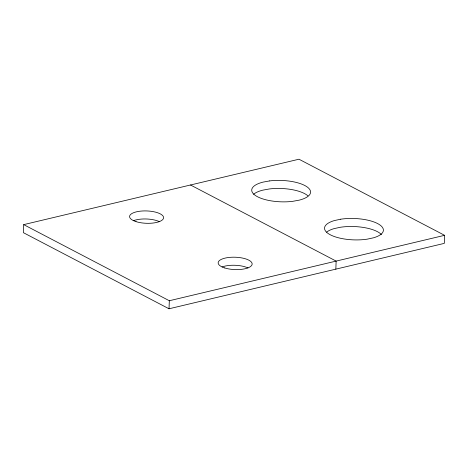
<?xml version="1.0" encoding="UTF-8"?>
<svg xmlns="http://www.w3.org/2000/svg" width="468" height="468" viewBox="0 0 468 468"><rect width="100%" height="100%" fill="white"/><g stroke="black" fill="none" stroke-linecap="round" stroke-linejoin="round"><path stroke-width="0.7" d="M23.692 224.628L23.4 232.678L169.024 308.786L444.307 243.372L444.6 235.322L298.976 159.214L23.692 224.628L169.322 300.737L444.6 235.322M169.024 308.786L169.322 300.737M335.843 269.147L336.135 261.097L190.511 184.989M326.635 232.14A29.443 10.694 2.1 0 1 334.088 228.618L340.441 227.249A29.443 10.694 2.1 0 1 381.461 234.597M253.58 194.29A29.443 10.694 2.1 0 1 262.759 190.16L269.381 188.955A29.443 10.694 2.1 0 1 307.956 195.864M222.107 266.953A17.018 6.183 2.1 0 1 247.976 267.936M133.544 220.662A17.018 6.183 2.1 0 1 159.412 221.645M340.739 219.199L334.386 220.568A29.443 10.694 2.1 0 0 329.624 234.421A29.443 10.694 2.1 0 0 367.187 239.166L373.54 237.797A29.443 10.694 2.1 0 0 378.302 223.938A29.443 10.694 2.1 0 0 340.739 219.199M269.673 180.905L263.051 182.111A29.443 10.694 2.1 0 0 255.78 195.741A29.443 10.694 2.1 0 0 292.623 201.345L299.245 200.14A29.443 10.694 2.1 0 0 306.517 186.51A29.443 10.694 2.1 0 0 269.673 180.905M136.007 221.621A17.018 6.183 2.1 0 0 163.414 218.562A17.018 6.183 2.1 0 0 140.347 211.162A17.018 6.183 2.1 0 0 136.007 221.621M224.576 267.912A17.018 6.183 2.1 0 0 251.977 264.847A17.018 6.183 2.1 0 0 228.91 257.453A17.018 6.183 2.1 0 0 224.576 267.912"/></g></svg>
